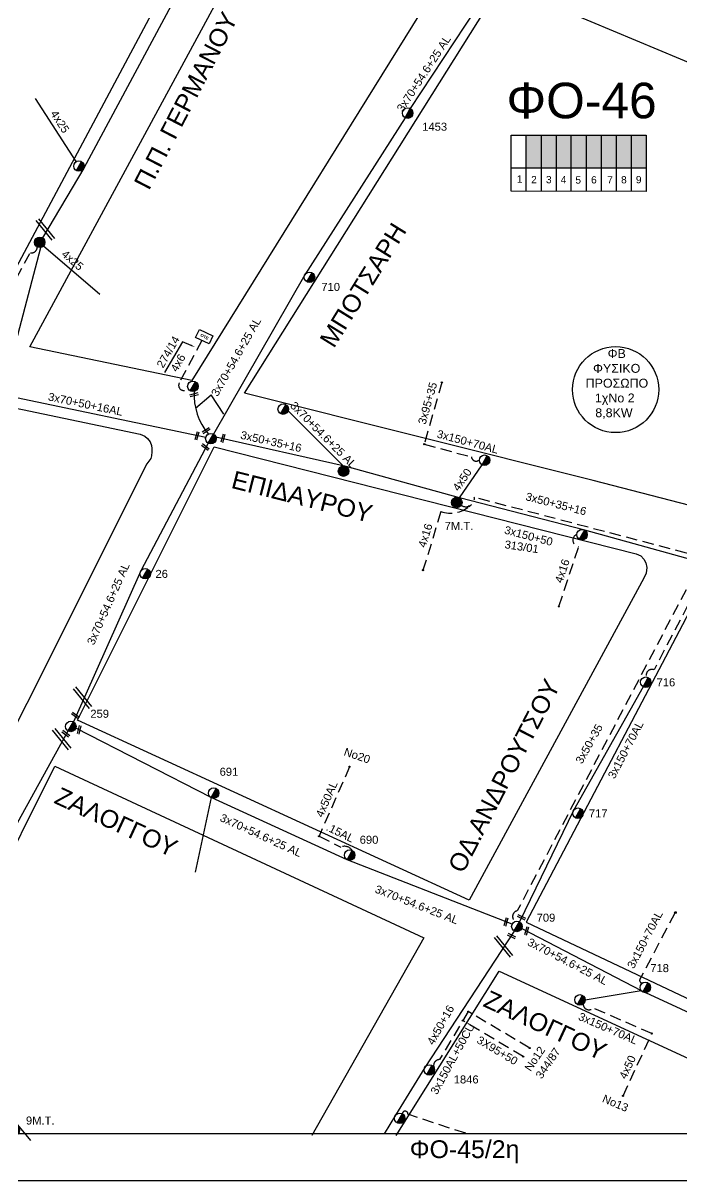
# Model space of a CAD drawing. Header units: millimetres. Extents: x 4998 to 7216, y 1887 to 2914.
# Drawn here: x 5120.8 to 5268.8, y 1889.4 to 2149.7 of the extents above; entities that cross this region are included whole.
import ezdxf
from ezdxf import colors
from ezdxf.entities.mleader import LeaderData, LeaderLine
from ezdxf.enums import TextEntityAlignment as Align
from ezdxf.math import Vec2, Vec3

# ---------------------------------------------------------------- set-up
doc = ezdxf.new("R2010")
doc.units = ezdxf.units.MM
doc.linetypes.add('DASHED', pattern=[19.05, 12.7, -6.35])
for name, color, linetype, lineweight in [('.15', 7, 'Continuous', 30), ('.15AL', 7, 'DASHED', 30), ('3x150+50', 7, 'Continuous', 30), ('3x150+70AL', 7, 'DASHED', 30), ('3x150AL+50CU', 7, 'Continuous', 30), ('3x50+35', 7, 'Continuous', 30), ('3x50+35+16', 7, 'Continuous', 30), ('3x70+50+16AL', 7, 'Continuous', 30), ('3x70+54.6+25 AL', 7, 'SYN_LINE', 30), ('3x95+35', 7, 'Continuous', 30), ('3X95+50', 7, 'Continuous', 30), ('4x16', 7, 'Continuous', 30), ('4x25', 7, 'Continuous', 30), ('4x50', 7, 'Continuous', 30), ('4x50+16', 7, 'Continuous', 30), ('4x50+16AL', 7, 'Continuous', 30), ('4x50AL', 7, 'Continuous', 30), ('4x6', 7, 'SYN_LINE', 30), ('Υπόβαθρο ΔΕΗ', 7, 'Continuous', 30)]:
    doc.layers.add(name, color=color, linetype=linetype, lineweight=lineweight)
for name, color, linetype in [('Pillar OTE', 7, 'Continuous'), ('text οδών', 7, 'Continuous'), ('text_kalodion', 7, 'Continuous'), ('text_kalodion @ 1', 7, 'Continuous'), ('ΑΓΝΩΣΤΟ ΕΝΑΕΡΙΟ ΚΑΛΩΔΙΟ', 7, 'Continuous'), ('ΑΓΝΩΣΤΟ ΥΠΟΓΕΙΟ ΚΑΛΩΔΙΟ', 7, 'DASHED'), ('Επιγραφές - Σχήματα', 7, 'Continuous'), ('Καλώδια ΧΤ   3x150AL+50CU', 7, 'DASHED'), ('Μηχανική τομή', 7, 'Continuous'), ('Στύλος Ξύλινος', 7, 'Continuous'), ('Στύλος Ξύλινος @ 1', 7, 'Continuous'), ('Στύλος ΦΜ', 7, 'Continuous'), ('Στύλος ΦΜ @ 1', 7, 'Continuous'), ('Συνδέσεις', 7, 'Continuous'), ('Συνεστραμμένα ΧΤ   3x70+54.6+25 AL', 7, 'SYN_LINE'), ('Τομή', 7, 'Continuous')]:
    doc.layers.add(name, color=color, linetype=linetype)
doc.styles.add('arial', font='ARIAL.TTF')
doc.styles.get("Standard").update_dxf_attribs({"font": 'ARIAL.TTF'})
doc.linetypes.add('SYN_LINE', pattern='A,0.5,-0.0001,["/\\/\\/\\/",Standard,S=0.1,R=0,X=0,Y=-0.05],-0.25', length=0.7501)
doc.dimstyles.new('ISO-25', dxfattribs={"dimtxt": 2.5, "dimasz": 2.5, "dimexe": 1.25, "dimexo": 0.625, "dimtad": 1, "dimtxsty": 'Standard', "dimcen": 2.5, "dimadec": 0, "dimazin": 0, "dimtfac": 1, "dimtmove": 0, "dimatfit": 3, "dimfxl": 1, "dimarcsym": 0})

# ---------------------------------------------------------------- blocks, each defined once
blk = doc.blocks.new('ΥΠΑΡΧΩΝ ΤΣΙΜΕΝΤΕΝΙΟΣ ΣΤΥΛΟΣ')
at = {"layer": 'Στύλος ΦΜ'}
blk.add_hatch(color=7, dxfattribs=at).paths.add_polyline_path([(-1.29, -2.28, 0.574793), (2.62, 0, 0.268822), (1.3, 2.27)])
at = {"layer": 'Στύλος ΦΜ', "color": 7}
blk.add_line((-1.29, -2.28), (1.3, 2.27), dxfattribs=at)
blk.add_circle((0, 0), 2.62, dxfattribs=at)
at = {"layer": 'Στύλος ΦΜ', "flags": 4}
for tag, p in [('ΑΡΙΘΜΟΣ', (-4.68, 8.05)), ('ΤΥΠΟΣ', (-4.91, 3.03))]:
    blk.add_attdef(tag, p, '', height=4, dxfattribs=at)
blk = doc.blocks.new('ΥΠΑΡΧΩΝ ΞΥΛΙΝΟΣ ΣΤΥΛΟΣ')
at = {"layer": 'Στύλος Ξύλινος'}
h = blk.add_hatch(color=7, dxfattribs=at)
h.paths.add_polyline_path([(-2.62, 0, 0.270008), (-1.29, -2.28), (1.3, 2.27, 0.576266)])
h.paths.add_polyline_path([(-1.29, -2.28, 0.574793), (2.62, 0, 0.268822), (1.3, 2.27)])
at = {"layer": 'Στύλος Ξύλινος', "color": 7}
blk.add_line((-1.29, -2.28), (1.3, 2.27), dxfattribs=at)
blk.add_circle((0, 0), 2.62, dxfattribs=at)
at = {"layer": 'Στύλος Ξύλινος', "flags": 4}
for tag, p in [('ΑΡΙΘΜΟΣ', (-4.91, 8.6)), ('ΤΥΠΟΣ', (-4.85, 3.39))]:
    blk.add_attdef(tag, p, '', height=4, dxfattribs=at)
blk = doc.blocks.new('ΤΟΜΗ')
at = {"layer": 'Τομή', "ltscale": 40}
for p, q in [((-5.7, 0), (17.1, 0)), ((-5.7, -2.8), (17.1, -2.8))]:
    blk.add_line(p, q, dxfattribs=at)
blk = doc.blocks.new('_ΣΥΝΔΕΣΗ')
at = {"layer": 'Συνδέσεις', "linetype": 'SYN_LINE', "ltscale": 40}
blk.add_hatch(color=256, dxfattribs=at).paths.add_polyline_path([(0.5, -0.01, 1), (-0.5, -0.01, 1)])
at = {"layer": 'Συνδέσεις'}
blk.add_circle((0, -0.01), 0.5, dxfattribs=at)
blk = doc.blocks.new('ΜΗΧΑΝΙΚΗ ΤΟΜΗ')
at = {"layer": 'Μηχανική τομή', "ltscale": 40}
for p, q in [((-1.9, 0.8), (5.7, 0.8)), ((-1.9, -0.8), (5.7, -0.8))]:
    blk.add_line(p, q, dxfattribs=at)
blk = doc.blocks.new('PILLAR ΟΤΕ')
at = {"layer": 'Pillar OTE', "ltscale": 40}
blk.add_lwpolyline([(-3.31, 2.02), (3.39, 2.02), (3.39, -1.99), (-3.31, -1.99)], close=True, dxfattribs=at)
at = {"layer": 'Pillar OTE', "insert": (-1.81, 0.71), "char_height": 1.3575, "width": 109.961, "attachment_point": 1}
blk.add_mtext('{\\fArial|b1|i0|c161|p34;OTE}', dxfattribs=at)

msp = doc.modelspace()

# ---------------------------------------------------------------- hatches: boundary and pattern name
at = {"layer": 'Καλώδια ΧΤ   3x150AL+50CU', "linetype": 'DASHED', "lineweight": -3, "ltscale": 0.2}
h = msp.add_hatch(color=173, dxfattribs=at)
h.dxf.hatch_style = 1
h.paths.add_polyline_path([(5237.24, 2124.53), (5233.8, 2124.53), (5233.8, 2117.17), (5237.24, 2117.17)])
h = msp.add_hatch(color=27, dxfattribs=at)
h.dxf.hatch_style = 1
h.paths.add_polyline_path([(5237.24, 2117.17), (5240.68, 2117.17), (5240.68, 2124.53), (5237.24, 2124.53)])
h = msp.add_hatch(color=1, dxfattribs=at)
h.dxf.hatch_style = 1
h.paths.add_polyline_path([(5243.97, 2124.53), (5240.68, 2124.53), (5240.68, 2117.17), (5243.97, 2117.16)])
h = msp.add_hatch(color=62, dxfattribs=at)
h.dxf.hatch_style = 1
h.paths.add_polyline_path([(5243.97, 2117.16), (5247.36, 2117.16), (5247.36, 2124.53), (5243.97, 2124.53)])
h = msp.add_hatch(color=2, dxfattribs=at)
h.dxf.hatch_style = 1
h.paths.add_polyline_path([(5247.36, 2117.16), (5250.76, 2117.16), (5250.76, 2124.53), (5247.36, 2124.53)])
h = msp.add_hatch(color=85, dxfattribs=at)
h.dxf.hatch_style = 1
h.paths.add_polyline_path([(5250.7, 2117.16), (5254.09, 2117.16), (5254.09, 2124.53), (5250.7, 2124.53)])
h = msp.add_hatch(color=30, dxfattribs=at)
h.dxf.hatch_style = 1
h.paths.add_polyline_path([(5254.03, 2117.16), (5257.43, 2117.16), (5257.43, 2124.53), (5254.03, 2124.53)])
h = msp.add_hatch(color=5, dxfattribs=at)
h.dxf.hatch_style = 1
h.paths.add_polyline_path([(5257.35, 2117.16), (5260.75, 2117.15), (5260.75, 2124.53), (5257.35, 2124.53)])

# ---------------------------------------------------------------- linework, layer by layer
at = {"layer": '.15', "color": 30, "linetype": 'DASHED', "lineweight": -3, "ltscale": 0.2}
msp.add_lwpolyline([(5276.92, 2029.03, 1.388993), (5273.72, 2025.56), (5262.55, 2004.3, 0.632264), (5260.88, 2002.66)], format="xyb", dxfattribs=at)
at = {"layer": '.15AL', "color": 30, "lineweight": -3, "ltscale": 0.2}
msp.add_lwpolyline([(5187.3, 1966.86), (5192.22, 1964.43, -0.375909), (5194.75, 1963.63, 8.189305)], format="xyb", dxfattribs=at)
at = {"lineweight": -3}
msp.add_lwpolyline([(5037.13, 2894.56), (6989.09, 2894.56), (6989.09, 1899.95), (5037.13, 1899.95)], close=True, dxfattribs=at)
at = {"lineweight": -3, "ltscale": 0.2}
msp.add_circle((5253.93, 2067.28), 9.67, dxfattribs=at)
at = {"layer": '3x150+50', "color": 62, "linetype": 'DASHED', "lineweight": -3, "ltscale": 0.2}
msp.add_lwpolyline([(5279.1, 2028.49, 0.589061), (5269.85, 2030.52), (5222.18, 2043.07, -0.658647), (5219.24, 2041.29, 1.615568)], format="xyb", dxfattribs=at)
at = {"layer": '3x150+70AL', "color": 27, "linetype": 'DASHED', "lineweight": -3, "ltscale": 0.2}
msp.add_lwpolyline([(5091.5, 2082.51), (5112.06, 2078.94), (5122.44, 2098.06, 0.504468), (5123.97, 2099.37, -2.698707)], format="xyb", dxfattribs=at)
at = {"layer": '3x150+70AL', "color": 62, "linetype": 'DASHED', "lineweight": -3, "ltscale": 0.2}
msp.add_lwpolyline([(5210.93, 2055.01), (5221.53, 2052.15, 0.601242), (5223.31, 2051.47, 161.070364)], format="xyb", dxfattribs=at)
at = {"layer": '3x150+70AL', "color": 2, "linetype": 'DASHED', "lineweight": -3, "ltscale": 0.2}
for points in [[(5277.88, 2028.79, 1.113486), (5271.51, 2025.66), (5231.82, 1950.1, 0.669165), (5231.39, 1947.7)], [(5267.21, 1949.58), (5259.39, 1934.73, 0.647837), (5260.04, 1933.89, 0.791846)], [(5262.07, 1922.5), (5248.87, 1928.24, -0.685664), (5246.64, 1929.15, 3.659424)]]:
    msp.add_lwpolyline(points, format="xyb", dxfattribs=at)
at = {"layer": '3x150AL+50CU', "color": 6, "linetype": 'DASHED', "lineweight": -3, "ltscale": 0.2}
msp.add_lwpolyline([(5234.62, 1919.23), (5220.82, 1927.44), (5214.36, 1916.64, 0.541481), (5213.16, 1914.78, -1851.319549)], format="xyb", dxfattribs=at)
at = {"layer": '3x50+35', "color": 30, "lineweight": -3, "ltscale": 0.2}
msp.add_lwpolyline([(5260.11, 2000.47), (5244.47, 1972.64), (5232.33, 1947.6)], dxfattribs=at)
at = {"layer": '3x50+35+16', "color": 1, "lineweight": -3, "ltscale": 0.2}
msp.add_lwpolyline([(5273.25, 2028.43), (5246.98, 2035.69), (5218.82, 2042.93), (5193.38, 2049.98), (5164.14, 2056.56)], dxfattribs=at)
at = {"layer": '3x70+50+16AL', "color": 27, "lineweight": -3, "ltscale": 0.2}
for points in [[(5116.08, 2066.09), (5124.83, 2099.25)], [(5161.85, 2056.51), (5116.08, 2066.09), (5079.36, 2074.08), (5054.21, 2078.63), (5037.13, 2081.26)]]:
    msp.add_lwpolyline(points, dxfattribs=at)
at = {"layer": '3x70+54.6+25 AL', "color": 62, "linetype": 'SYN_LINE', "lineweight": -3, "ltscale": 20}
for points in [[(5232.49, 2168.08), (5207.8, 2130.47)], [(5206.63, 2128.43), (5184.11, 2093.12), (5163.59, 2057.29)]]:
    msp.add_lwpolyline(points, dxfattribs=at)
at = {"layer": '3x70+54.6+25 AL', "color": 1, "linetype": 'SYN_LINE', "lineweight": -3, "ltscale": 20}
for points in [[(5180.37, 2062.52), (5192.71, 2050.13)], [(5162.42, 2055.24), (5147.26, 2026.52), (5132.11, 1992.58)]]:
    msp.add_lwpolyline(points, dxfattribs=at)
at = {"layer": '3x70+54.6+25 AL', "color": 30, "linetype": 'SYN_LINE', "lineweight": -3, "ltscale": 20}
msp.add_lwpolyline([(5230.67, 1947.06), (5193.59, 1961.58), (5163.03, 1975.54), (5132.64, 1991.17)], dxfattribs=at)
at = {"layer": '3x70+54.6+25 AL', "color": 2, "linetype": 'SYN_LINE', "lineweight": -3, "ltscale": 20}
msp.add_lwpolyline([(5232.82, 1946.09), (5259.63, 1932.2), (5287.38, 1919.39), (5312.08, 1909.15)], dxfattribs=at)
at = {"layer": '3x70+54.6+25 AL', "color": 7, "linetype": 'SYN_LINE', "lineweight": -3, "ltscale": 10}
msp.add_arc((5173.18, 2066.21), 13.96, 177.2546, 219.6986, dxfattribs=at)
at = {"layer": '3x95+35', "color": 62, "linetype": 'DASHED', "lineweight": -3, "ltscale": 0.2}
msp.add_lwpolyline([(5214.89, 2068.91), (5210.93, 2055.01)], dxfattribs=at)
at = {"layer": '3X95+50', "color": 6, "linetype": 'DASHED', "lineweight": -3, "ltscale": 0.2}
msp.add_lwpolyline([(5233.16, 1917.3), (5219.6, 1925.4)], dxfattribs=at)
at = {"layer": '4x16', "color": 62, "linetype": 'DASHED', "lineweight": -3, "ltscale": 0.2}
msp.add_lwpolyline([(5221.02, 2041.08, -0.274185), (5214.69, 2039.85), (5210.65, 2026.69)], format="xyb", dxfattribs=at)
at = {"layer": '4x16', "color": 1, "linetype": 'DASHED', "lineweight": -3, "ltscale": 0.2}
msp.add_lwpolyline([(5241.16, 2018.53), (5245.65, 2031.99, -0.8035), (5245.22, 2034.73, -1.982253)], format="xyb", dxfattribs=at)
at = {"layer": '4x25', "color": 62, "linetype": 'SYN_LINE', "lineweight": -3, "ltscale": 20}
msp.add_lwpolyline([(5132.74, 2118.55), (5123.59, 2132.78)], dxfattribs=at)
at = {"layer": '4x25', "color": 27, "linetype": 'SYN_LINE', "lineweight": -3, "ltscale": 20}
msp.add_lwpolyline([(5125.43, 2099.61), (5138.07, 2088.71)], dxfattribs=at)
at = {"layer": '4x25', "color": 30, "linetype": 'SYN_LINE', "lineweight": -3, "ltscale": 20}
msp.add_lwpolyline([(5163.03, 1975.54), (5159.48, 1958.75)], dxfattribs=at)
at = {"layer": '4x50', "color": 62, "lineweight": -3, "ltscale": 0.2}
msp.add_lwpolyline([(5218.82, 2042.93), (5223.91, 2050.39)], dxfattribs=at)
at = {"layer": '4x50', "color": 2, "lineweight": -3, "ltscale": 0.2}
msp.add_lwpolyline([(5247.09, 1930.11), (5259.63, 1932.2)], dxfattribs=at)
at = {"layer": '4x50', "color": 2, "linetype": 'DASHED', "lineweight": -3, "ltscale": 0.2}
msp.add_lwpolyline([(5255.59, 1908.5), (5262.07, 1922.5)], dxfattribs=at)
at = {"layer": '4x50+16', "color": 6, "lineweight": -3, "ltscale": 0.2}
msp.add_lwpolyline([(5231.16, 1945.55), (5211.05, 1914.89), (5204.48, 1904.12), (5201.93, 1899.95)], dxfattribs=at)
at = {"layer": '4x50+16AL', "color": 85, "lineweight": -3, "ltscale": 0.2}
msp.add_lwpolyline([(5098.91, 1925.82), (5108.5, 1949.85), (5130.94, 1990.53)], dxfattribs=at)
at = {"layer": '4x50AL', "color": 30, "linetype": 'DASHED', "lineweight": -3, "ltscale": 0.2}
msp.add_lwpolyline([(5194.16, 1982.5), (5187.3, 1966.86)], dxfattribs=at)
at = {"layer": '4x6', "linetype": 'DASHED', "lineweight": -3, "ltscale": 0.2}
msp.add_lwpolyline([(5160.98, 2078.34), (5155.9, 2068.82, 0.921033), (5157.88, 2067.54, 0.964725)], format="xyb", dxfattribs=at)
at = {"layer": 'Pillar OTE', "lineweight": -3, "ltscale": 40}
for points in [[(5230.47, 2111.89), (5230.47, 2124.53), (5260.8, 2124.53), (5260.8, 2111.86), (5230.47, 2111.89)], [(5233.8, 2111.89), (5233.8, 2124.53)], [(5237.24, 2111.89), (5237.24, 2124.53)], [(5240.68, 2111.88), (5240.68, 2124.53)], [(5243.97, 2111.88), (5243.97, 2124.53)], [(5247.36, 2111.88), (5247.36, 2124.53)], [(5250.76, 2111.87), (5250.76, 2124.53)], [(5254.09, 2111.87), (5254.09, 2124.53)], [(5257.48, 2111.87), (5257.48, 2124.53)], [(5230.47, 2117.18), (5260.8, 2117.15)]]:
    msp.add_lwpolyline(points, dxfattribs=at)
at = {"layer": 'ΑΓΝΩΣΤΟ ΕΝΑΕΡΙΟ ΚΑΛΩΔΙΟ', "color": 62, "lineweight": -3, "ltscale": 0.2}
msp.add_lwpolyline([(5173.54, 2193.12), (5157.9, 2160.88), (5134.43, 2117.06), (5125.14, 2101.42)], dxfattribs=at)
at = {"layer": 'ΑΓΝΩΣΤΟ ΥΠΟΓΕΙΟ ΚΑΛΩΔΙΟ', "color": 6, "lineweight": -3, "ltscale": 0.2}
msp.add_lwpolyline([(5220.25, 1900.06), (5207.28, 1904.34, 1.015154), (5206.01, 1904.44, 0.010376)], format="xyb", dxfattribs=at)
at = {"layer": 'Επιγραφές - Σχήματα', "lineweight": -3}
msp.add_lwpolyline([(4997.89, 2908.51), (7215.51, 2908.51), (7216.21, 1889.37), (4997.89, 1889.37)], close=True, dxfattribs=at)
at = {"layer": 'Υπόβαθρο ΔΕΗ', "color": 7, "lineweight": -3}
for points in [[(5037.13, 2152.55), (5083.02, 2218.32), (5165.78, 2182.07), (5111.46, 2080.25), (5037.13, 2093.12)], [(5122.54, 1898.44), (5099.62, 1925.92), (5112.85, 1952.33), (5127.94, 1982.59), (5210.87, 1944.05), (5185.67, 1899.55)], [(5204.66, 1899.55), (5227.79, 1936.53), (5293.7, 1906.12), (5292.25, 1902.79)]]:
    msp.add_lwpolyline(points, dxfattribs=at)
for points in [[(5176.97, 2178.05), (5216.93, 2163.11), (5158.72, 2069.35), (5122.32, 2076.94)], [(5228.27, 2158.55), (5278.46, 2137.48), (5378.24, 2094.75), (5351.4, 2020.65), (5283.65, 2037.85), (5248.86, 2046.84), (5170.55, 2066.46)], [(5116.02, 2063.82), (5147.13, 2057.24), (5148.14, 2056.81), (5148.75, 2056.33), (5149.33, 2055.52), (5149.68, 2054.73), (5149.71, 2054.08), (5149.76, 2053.27), (5149.69, 2052.42), (5149.49, 2051.78), (5149.04, 2051.17), (5148.59, 2050.6), (5094.62, 1942.79), (5093.97, 1941.69), (5093.21, 1940.92), (5092.53, 1940.44), (5091.22, 1940.02), (5089.64, 1939.93), (5088.73, 1940.36), (5087.8, 1940.75), (5086.61, 1942.25), (5065.07, 1968.18)], [(5163.72, 2054.42), (5258.53, 2030.35), (5259.62, 2029.88), (5260.26, 2029.13), (5260.69, 2028.32), (5260.95, 2027.31), (5260.78, 2026.04), (5260.29, 2024.89), (5221, 1952.52), (5133.04, 1992.93)], [(5275.11, 2026.07), (5233.86, 1947.52), (5271.05, 1929.9), (5300.35, 1916.48), (5302.23, 1915.56), (5303.46, 1915.22), (5305.02, 1915.46), (5305.94, 1915.7), (5307.17, 1917.03), (5327.85, 1960.4), (5347.19, 2002.21), (5342.28, 2009.32)]]:
    msp.add_lwpolyline(points, close=True, dxfattribs=at)

# ---------------------------------------------------------------- block references
at = {"layer": 'Pillar OTE', "xscale": 0.4999999999999999, "yscale": 0.4999999999999999, "zscale": 0.4999999999999999, "rotation": 334.0295227536566}
msp.add_blockref('PILLAR ΟΤΕ', (5161.5, 2079.19), dxfattribs=at)
at = {"layer": 'text_kalodion @ 1', "linetype": 'Continuous', "lineweight": -3, "ltscale": 0.2, "xscale": 0.4499999999998904, "yscale": 0.4499999999998904, "zscale": 0.4499999999998904}
msp.add_blockref('ΥΠΑΡΧΩΝ ΤΣΙΜΕΝΤΕΝΙΟΣ ΣΤΥΛΟΣ', (5158.95, 2068.02), dxfattribs=at)
at = {"layer": 'Μηχανική τομή', "lineweight": -3}
for p, xscale, yscale, zscale, rotation in [((5158.78, 2066.06), 0.2499999999999677, 0.2499999999999677, 0.2499999999999677, 14.3112531992391), ((5159.8, 2056.47), 0.2499999999999677, 0.2499999999999677, 0.2499999999999677, 74.02456761277536), ((5161.53, 2057.86), 0.2499999999999677, 0.2499999999999677, 0.2499999999999677, 32.66937504638967), ((5165.6, 2055.93), 0.2499999999999677, 0.2499999999999677, 0.2499999999999677, 74.02456761277536), ((5162.15, 2054.05), 0.2499999999999677, 0.2499999999999677, 0.2499999999999677, 142.7178040235174), ((5132.96, 1993.69), 0.2499999999999677, 0.2499999999999677, 0.2499999999999677, 142.7178040235174), ((5133.35, 1990.34), 0.2499999999999677, 0.2499999999999677, 0.2499999999999677, 76.76918095440216), ((5130.78, 1989.59), 0.2499999999999677, 0.2499999999999677, 0.2499999999999677, 142.7178040235174), ((5229.18, 1947.16), 0.2499999999999677, 0.2499999999999677, 0.2499999999999677, 74.02456761277536), ((5233.25, 1948.41), 0.2499999999999678, 0.2499999999999678, 0.2499999999999678, 154.3110695958513), ((5231.03, 1944.21), 0.2499999999999678, 0.2499999999999678, 0.2499999999999678, 154.3110695958513), ((5233.84, 1945.15), 0.2499999999999677, 0.2499999999999677, 0.2499999999999677, 74.02456761277536)]:
    msp.add_blockref('ΜΗΧΑΝΙΚΗ ΤΟΜΗ', p, dxfattribs=dict(at, xscale=xscale, yscale=yscale, zscale=zscale, rotation=rotation))
at = {"layer": 'Στύλος Ξύλινος @ 1', "lineweight": -3, "ltscale": 40}
for p, xscale, yscale, zscale in [((5124.55, 2100.4), 0.4499999999998261, 0.4499999999998261, 0.4499999999998261), ((5192.8, 2048.96), 0.4499999999998181, 0.4499999999998181, 0.4499999999998181)]:
    msp.add_blockref('ΥΠΑΡΧΩΝ ΞΥΛΙΝΟΣ ΣΤΥΛΟΣ', p, dxfattribs=dict(at, xscale=xscale, yscale=yscale, zscale=zscale))
ref = msp.add_blockref('ΥΠΑΡΧΩΝ ΞΥΛΙΝΟΣ ΣΤΥΛΟΣ', (5218.24, 2041.91), dxfattribs=dict(at, xscale=0.4499999999998185, yscale=0.4499999999998185, zscale=0.4499999999998185))
ref.add_attrib('ΤΥΠΟΣ', '7M.T.', (5215.52, 2035.73), dxfattribs={"layer": 'Στύλος Ξύλινος', "height": 1.8, "flags": 4})
at = {"layer": 'Στύλος ΦΜ @ 1', "lineweight": -3, "ltscale": 40}
ref = msp.add_blockref('ΥΠΑΡΧΩΝ ΤΣΙΜΕΝΤΕΝΙΟΣ ΣΤΥΛΟΣ', (5207.21, 2129.45), dxfattribs=dict(at, xscale=0.4499999999998828, yscale=0.4499999999998828, zscale=0.4499999999998828))
ref.add_attrib('ΤΥΠΟΣ', '1453', (5210.47, 2125.5), dxfattribs={"layer": 'Στύλος ΦΜ', "height": 1.8, "flags": 4})
for p, xscale, yscale, zscale in [((5133.36, 2117.55), 0.4499999999998904, 0.4499999999998904, 0.4499999999998904), ((5179.25, 2062.9), 0.4499999999998904, 0.4499999999998904, 0.4499999999998904), ((5163, 2056.26), 0.4499999999998904, 0.4499999999998904, 0.4499999999998904), ((5224.49, 2051.42), 0.4499999999998904, 0.4499999999998904, 0.4499999999998904), ((5246.39, 2034.67), 0.4499999999998904, 0.4499999999998904, 0.4499999999998904), ((5245.91, 1930.07), 0.449999999999813, 0.449999999999813, 0.449999999999813), ((5205.43, 1903.42), 0.449999999999813, 0.449999999999813, 0.449999999999813)]:
    msp.add_blockref('ΥΠΑΡΧΩΝ ΤΣΙΜΕΝΤΕΝΙΟΣ ΣΤΥΛΟΣ', p, dxfattribs=dict(at, xscale=xscale, yscale=yscale, zscale=zscale))
ref = msp.add_blockref('ΥΠΑΡΧΩΝ ΤΣΙΜΕΝΤΕΝΙΟΣ ΣΤΥΛΟΣ', (5185.14, 2092.55), dxfattribs=dict(at, xscale=0.4499999999998828, yscale=0.4499999999998828, zscale=0.4499999999998828))
ref.add_attrib('ΤΥΠΟΣ', '710', (5187.81, 2089.48), dxfattribs={"layer": 'Στύλος ΦΜ', "height": 1.8, "flags": 4})
ref = msp.add_blockref('ΥΠΑΡΧΩΝ ΤΣΙΜΕΝΤΕΝΙΟΣ ΣΤΥΛΟΣ', (5148.25, 2025.89), dxfattribs=dict(at, xscale=0.4499999999998781, yscale=0.4499999999998781, zscale=0.4499999999998781))
ref.add_attrib('ΤΥΠΟΣ', '26', (5150.56, 2024.95), dxfattribs={"layer": 'Στύλος ΦΜ', "height": 1.8, "flags": 4})
ref = msp.add_blockref('ΥΠΑΡΧΩΝ ΤΣΙΜΕΝΤΕΝΙΟΣ ΣΤΥΛΟΣ', (5260.69, 2001.5), dxfattribs=dict(at, xscale=0.4499999999998245, yscale=0.4499999999998245, zscale=0.4499999999998245))
ref.add_attrib('ΤΥΠΟΣ', '716', (5263.12, 2000.56), dxfattribs={"layer": 'Στύλος ΦΜ', "height": 1.8, "rotation": 360, "flags": 4})
ref = msp.add_blockref('ΥΠΑΡΧΩΝ ΤΣΙΜΕΝΤΕΝΙΟΣ ΣΤΥΛΟΣ', (5131.53, 1991.55), dxfattribs=dict(at, xscale=0.4499999999998781, yscale=0.4499999999998781, zscale=0.4499999999998781))
ref.add_attrib('ΤΥΠΟΣ', '259', (5135.92, 1993.5), dxfattribs={"layer": 'Στύλος ΦΜ', "height": 1.8, "flags": 4})
ref = msp.add_blockref('ΥΠΑΡΧΩΝ ΤΣΙΜΕΝΤΕΝΙΟΣ ΣΤΥΛΟΣ', (5163.62, 1976.56), dxfattribs=dict(at, xscale=0.449999999999813, yscale=0.449999999999813, zscale=0.449999999999813))
ref.add_attrib('ΤΥΠΟΣ', '691', (5164.96, 1980.46), dxfattribs={"layer": 'Στύλος ΦΜ', "height": 1.8, "rotation": 360, "flags": 4})
ref = msp.add_blockref('ΥΠΑΡΧΩΝ ΤΣΙΜΕΝΤΕΝΙΟΣ ΣΤΥΛΟΣ', (5245.47, 1972.03), dxfattribs=dict(at, xscale=0.4499999999998245, yscale=0.4499999999998245, zscale=0.4499999999998245))
ref.add_attrib('ΤΥΠΟΣ', '717', (5247.91, 1971.1), dxfattribs={"layer": 'Στύλος ΦΜ', "height": 1.8, "rotation": 360, "flags": 4})
ref = msp.add_blockref('ΥΠΑΡΧΩΝ ΤΣΙΜΕΝΤΕΝΙΟΣ ΣΤΥΛΟΣ', (5194.17, 1962.61), dxfattribs=dict(at, xscale=0.449999999999813, yscale=0.449999999999813, zscale=0.449999999999813))
ref.add_attrib('ΤΥΠΟΣ', '690', (5196.43, 1965.17), dxfattribs={"layer": 'Στύλος ΦΜ', "height": 1.8, "rotation": 360, "flags": 4})
ref = msp.add_blockref('ΥΠΑΡΧΩΝ ΤΣΙΜΕΝΤΕΝΙΟΣ ΣΤΥΛΟΣ', (5231.74, 1946.58), dxfattribs=dict(at, xscale=0.449999999999813, yscale=0.449999999999813, zscale=0.449999999999813))
ref.add_attrib('ΤΥΠΟΣ', '709', (5236.18, 1947.65), dxfattribs={"layer": 'Στύλος ΦΜ', "height": 1.8, "rotation": 360, "flags": 4})
ref = msp.add_blockref('ΥΠΑΡΧΩΝ ΤΣΙΜΕΝΤΕΝΙΟΣ ΣΤΥΛΟΣ', (5260.61, 1932.85), dxfattribs=dict(at, xscale=0.449999999999813, yscale=0.449999999999813, zscale=0.449999999999813))
ref.add_attrib('ΤΥΠΟΣ', '718', (5261.71, 1936.31), dxfattribs={"layer": 'Στύλος ΦΜ', "height": 1.8, "rotation": 360, "flags": 4})
ref = msp.add_blockref('ΥΠΑΡΧΩΝ ΤΣΙΜΕΝΤΕΝΙΟΣ ΣΤΥΛΟΣ', (5212.08, 1914.31), dxfattribs=dict(at, xscale=0.4499999999998245, yscale=0.4499999999998245, zscale=0.4499999999998245))
ref.add_attrib('ΤΥΠΟΣ', '1846', (5217.56, 1911.27), dxfattribs={"layer": 'Στύλος ΦΜ', "height": 1.8, "rotation": 360, "flags": 4})
ref = msp.add_blockref('ΥΠΑΡΧΩΝ ΤΣΙΜΕΝΤΕΝΙΟΣ ΣΤΥΛΟΣ', (5118.86, 1900.75), dxfattribs=dict(at, xscale=0.4499999999998112, yscale=0.4499999999998112, zscale=0.4499999999998112))
ref.add_attrib('ΤΥΠΟΣ', '9M.T.', (5121.45, 1902.04), dxfattribs={"layer": 'Στύλος ΦΜ', "height": 1.8, "rotation": 360, "flags": 4})
at = {"layer": 'Συνδέσεις', "lineweight": -3}
for p, xscale, yscale, zscale in [((5214.89, 2068.92), 0.25, 0.25, 0.25), ((5210.94, 2055.02), 0.25, 0.25, 0.25), ((5221.02, 2041.08), 0.25, 0.25, 0.25), ((5210.65, 2026.7), 0.25, 0.25, 0.25), ((5241.16, 2018.54), 0.25, 0.25, 0.25), ((5194.16, 1982.5), 0.25, 0.25, 0.25), ((5187.3, 1966.86), 0.25, 0.25, 0.25), ((5267.37, 1949.7), 0.3874371830995742, 0.3874371830995742, 0.3874371830995742), ((5262.07, 1922.5), 0.25, 0.25, 0.25), ((5255.59, 1908.5), 0.25, 0.25, 0.25)]:
    msp.add_blockref('_ΣΥΝΔΕΣΗ', p, dxfattribs=dict(at, xscale=xscale, yscale=yscale, zscale=zscale))
at = {"layer": 'Συνδέσεις', "lineweight": -3, "xscale": 0.25, "yscale": 0.25, "zscale": 0.25}
for p, rotation in [((5220.82, 1927.44), 357.9247023137707), ((5219.6, 1925.4), 357.9247023137707), ((5234.62, 1919.23), 358.3837782110803), ((5233.16, 1917.3), 358.3837782110803)]:
    msp.add_blockref('_ΣΥΝΔΕΣΗ', p, dxfattribs=dict(at, rotation=rotation))
at = {"layer": 'Τομή', "lineweight": -3, "xscale": 0.2499999999999995, "yscale": 0.2499999999999995, "zscale": 0.2499999999999995, "rotation": 129.1290520902559}
for p in [(5126.47, 2101.96), (5134.82, 1996.68), (5130.15, 1987.36), (5229.42, 1940.74)]:
    msp.add_blockref('ΤΟΜΗ', p, dxfattribs=at)

# ---------------------------------------------------------------- texts
at = {"lineweight": -3, "ltscale": 30, "char_height": 1.63, "width": 11.2573, "attachment_point": 1}
for s, insert in [('1', (5231.72, 2115.45)), ('2', (5234.95, 2115.32)), ('3', (5238.28, 2115.32)), ('4', (5241.59, 2115.32)), ('5', (5244.89, 2115.24)), ('6', (5248.41, 2115.27)), ('7', (5252.04, 2115.27)), ('8', (5255.15, 2115.29)), ('9', (5258.48, 2115.32))]:
    msp.add_mtext(s, dxfattribs=dict(at, insert=insert))
at = {"layer": 'text οδών', "lineweight": -3, "ltscale": 40, "char_height": 2, "attachment_point": 1}
for s, insert, width, rotation in [('{\\H2x;Π.Π. ΓΕΡΜΑΝΟΥ} ', (5145.54, 2113.76), 46.7421, 62.668), ('{\\H2x;ΜΠΟΤΣΑΡΗ\\fMS Shell Dlg|b0|i0|c0|p0;\\H0.35416x;\\P} ', (5187.23, 2078.51), 13.6816, 58.2735), ('{\\H2x;EΠIΔAYPOY} ', (5168.33, 2049.11), 13.6816, 345.8457), ('{\\H2x;OΔ.ANΔPOYTΣOY\\fMS Shell Dlg|b0|i0|c0|p0;\\H0.35416x;\\P} ', (5216.09, 1960.12), 13.6816, 62.668), ('{\\H2x;ZAΛOΓΓOY\\fMS Shell Dlg|b0|i0|c0|p0;\\H0.35416x;\\P} ', (5129.22, 1978.05), 13.6816, 335.1369), ('{\\H2x;ZAΛOΓΓOY\\fMS Shell Dlg|b0|i0|c0|p0;\\H0.35416x;\\P} ', (5225.61, 1932.35), 13.6816, 335.1369)]:
    msp.add_mtext(s, dxfattribs=dict(at, insert=insert, width=width, rotation=rotation))
at = {"layer": 'text_kalodion', "linetype": 'Continuous', "lineweight": -3, "ltscale": 0.2}
for s, rotation, p in [('3x70+54.6+25 AL', 56.7083, (5210.82, 2138.36)), ('4x25', 302.7482, (5129.1, 2127.54)), ('4x25', 319.233, (5131.93, 2096.38)), ('3x70+54.6+25 AL', 60.2052, (5168.66, 2074.65)), ('274/14', 60.2052, (5153.39, 2075.76)), ('4x6', 60.2052, (5155.61, 2073.31)), ('3x95+35', 74.1279, (5211.68, 2064.22)), ('3x70+50+16AL', 348.1825, (5134.84, 2064.01)), ('3x70+54.6+25 AL', 314.8813, (5188.3, 2057.11)), ('3x50+35+16', 347.3061, (5176.54, 2055.62)), ('3x150+70AL', 344.8982, (5220.71, 2055.57)), ('4x50', 55.7122, (5219.44, 2047.03)), ('3x50+35+16', 345.578, (5240.56, 2041.59)), ('4x16', 72.9564, (5211.16, 2034.49)), ('3x150+50', 345.2516, (5234.39, 2034.4)), ('4x16', 71.5518, (5241.93, 2026.51)), ('3x70+54.6+25 AL', 65.9486, (5139.95, 2019.13)), ('3x50+35', 60.6607, (5247.97, 1987.64)), ('3x150+70AL', 62.2905, (5256.18, 1986.31)), ('4x50AL', 66.3199, (5189, 1975.21)), ('3x70+54.6+25 AL', 335.4549, (5174.25, 1967.08)), ('.15AL', 333.7094, (5192.06, 1967.64)), ('3x70+54.6+25 AL', 338.6092, (5209.25, 1951.49)), ('3x150+70AL', 62.2285, (5260.51, 1943.62)), ('3x70+54.6+25 AL', 332.6189, (5243.16, 1938.7)), ('4x50+16', 60.6979, (5214.6, 1924.42)), ('3x150+70AL', 336.4728, (5252.24, 1923.65)), ('3x150AL+50CU', 61.2095, (5217.3, 1916.84)), ('3X95+50', 329.1342, (5227.36, 1918.69)), ('4x50', 65.1562, (5256.59, 1914.94))]:
    msp.add_text(s, height=1.8, rotation=rotation, dxfattribs=at).set_placement(p, align=Align.MIDDLE_CENTER)
at = {"layer": 'Επιγραφές - Σχήματα', "lineweight": -3, "insert": (5229.4, 2136.29), "char_height": 8, "width": 15.5504, "attachment_point": 1, "style": 'arial'}
msp.add_mtext('ΦO-46', dxfattribs=at)
at = {"layer": 'Επιγραφές - Σχήματα', "lineweight": -3, "insert": (5207.67, 1898.49), "char_height": 4, "width": 14.2262, "attachment_point": 1}
msp.add_mtext('ΦO-45/2η', dxfattribs=at)
at = {"layer": 'Υπόβαθρο ΔΕΗ', "lineweight": -3, "char_height": 2, "width": 17.2548, "attachment_point": 1}
for s, insert in [('{\\W8.64836; }ΦΒ \\P{\\W4.42067; }ΦΥΣΙΚΟ \\P{\\W2.28183; }ΠΡΟΣΩΠΟ', (5245.42, 2076.4)), ('{\\W5.64925; }1χΝο 2\\P{\\W5.75643; }8,8KW', (5244.89, 2066.41))]:
    msp.add_mtext(s, dxfattribs=dict(at, insert=insert))
at = {"layer": 'Υπόβαθρο ΔΕΗ', "lineweight": -3, "char_height": 1.8, "width": 9.1232, "attachment_point": 1, "style": 'arial'}
for s, insert, rotation in [('313/01', (5229.16, 2033.42), 351.5083), ('No20', (5193.3, 1986.81), 341.2922), ('No12\\P344/87', (5233.34, 1914.84), 55.7734), ('No13', (5251.46, 1908.83), 337.054)]:
    msp.add_mtext(s, dxfattribs=dict(at, insert=insert, rotation=rotation))

# ---------------------------------------------------------------- leaders
at = {"layer": 'Επιγραφές - Σχήματα', "ltscale": 40}
for points in [[(5159.57, 2063.11), (5163.07, 2066.08)], [(5165.9, 2061.74), (5163.07, 2066.08)]]:
    msp.add_leader(points, dimstyle='ISO-25', override={"dimasz": 1, "dimtad": 0}, dxfattribs=at)
at = {"layer": 'Συνεστραμμένα ΧΤ   3x70+54.6+25 AL', "color": 0, "linetype": 'Continuous', "lineweight": -3, "ltscale": 0.2}
ml = msp.add_multileader_mtext('Standard', dxfattribs=at)
ml.set_content('')
ml.set_leader_properties()
ml.build(insert=Vec2(0, 0))
ml.multileader.update_dxf_attribs({"arrow_head_size": 1})
ctx = ml.context
ctx.base_point, ctx.arrow_head_size, ctx.plane_origin, ctx.plane_x_axis, ctx.plane_y_axis = Vec3(5150.59, 2067.63), 1, Vec3(5159.46, 2076.86), Vec3(0.5, 0.866025), Vec3(-0.866025, 0.5)
ctx.text_align_type = 2
notes = []
notes.append((ctx, [(0, (1, 1, 0), (5156.59, 2078.03), (-0.5, -0.866025), 8, [(0, [(5159.46, 2076.86)], 0, [])])]))
ctx.mtext.insert, ctx.mtext.text_direction, ctx.mtext.rotation, ctx.mtext.alignment, ctx.mtext.flow_direction = Vec3(5149.85, 2070.37), Vec3(0.5, 0.866025), 1.047198, 3, 5
for ctx, leaders in notes:
    for number, flags, end, landing, length, lines in leaders:
        leader = LeaderData()
        leader.index, (leader.has_last_leader_line, leader.has_dogleg_vector, leader.attachment_direction) = number, flags
        leader.last_leader_point, leader.dogleg_vector, leader.dogleg_length = Vec3(end), Vec3(landing), length
        for number, points, colour, breaks in lines:
            line = LeaderLine()
            line.index, line.vertices, line.color, line.breaks = number, Vec3.list(points), colors.encode_raw_color(colour), breaks
            leader.lines.append(line)
        ctx.leaders.append(leader)

doc.saveas('drawing.dxf')
